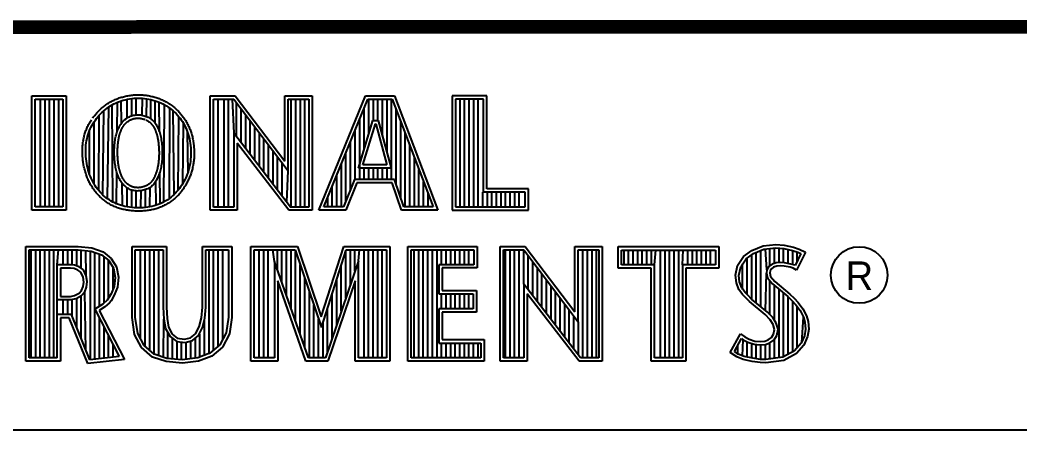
# Model space of a CAD drawing. Header units: inches. Extents: x 0 to 22, y 0 to 17.
# Drawn here: x 17.589 to 19.053, y 2.37 to 2.97 of the extents above; entities that cross this region are included whole.
import ezdxf

# ---------------------------------------------------------------- set-up
doc = ezdxf.new("R2010")
doc.units = ezdxf.units.IN
doc.header["$LTSCALE"] = 1.21
doc.header["$MEASUREMENT"] = 0
doc.layers.get('0').update_dxf_attribs({"linetype": 'CONTINUOUS'})
doc.styles.get("Standard").update_dxf_attribs({"font": 'txt', "width": 0.8})

msp = doc.modelspace()

# ---------------------------------------------------------------- linework, layer by layer
at = {"color": 2, "linetype": 'CONTINUOUS'}
for p, q in [((16.3737, 2.9596), (21.5037, 2.9596)), ((16.375, 2.96), (21.5, 2.96)), ((17.6059, 2.8591), (17.6565, 2.8591)), ((17.6059, 2.6915), (17.6059, 2.8591)), ((17.6565, 2.8591), (17.6565, 2.6915)), ((17.7459, 2.8541), (17.749, 2.8546)), ((17.749, 2.8546), (17.7522, 2.8551)), ((17.7522, 2.8551), (17.7553, 2.8554)), ((17.7522, 2.8298), (17.7522, 2.8551)), ((17.7553, 2.8554), (17.7585, 2.8556)), ((17.7585, 2.8556), (17.7616, 2.8557)), ((17.7589, 2.8311), (17.7589, 2.8556)), ((17.7616, 2.8557), (17.7648, 2.8556)), ((17.7648, 2.8556), (17.768, 2.8555)), ((17.7676, 2.8306), (17.768, 2.8555)), ((17.768, 2.8555), (17.7711, 2.8552)), ((17.7711, 2.8552), (17.7742, 2.8548)), ((17.7739, 2.8287), (17.7742, 2.8548)), ((17.7742, 2.8548), (17.7773, 2.8542)), ((17.8673, 2.8592), (17.9039, 2.8592)), ((17.8673, 2.6915), (17.8673, 2.8592)), ((17.9039, 2.8592), (17.9764, 2.7636)), ((17.9764, 2.8592), (18.0162, 2.8592)), ((17.9764, 2.7636), (17.9764, 2.8592)), ((18.0162, 2.8592), (18.0162, 2.6915)), ((18.0262, 2.6915), (18.0946, 2.8591)), ((18.0946, 2.8591), (18.1369, 2.8591)), ((18.1369, 2.8591), (18.2005, 2.6915)), ((18.272, 2.8591), (18.2214, 2.8591)), ((18.2214, 2.8591), (18.2214, 2.6915)), ((18.272, 2.7227), (18.272, 2.8591)), ((17.6108, 2.8542), (17.6516, 2.8542)), ((17.6108, 2.6964), (17.6108, 2.8542)), ((17.6187, 2.6964), (17.6187, 2.8542)), ((17.6254, 2.6964), (17.6254, 2.8542)), ((17.632, 2.6964), (17.632, 2.8542)), ((17.6387, 2.6964), (17.6387, 2.8542)), ((17.6454, 2.6964), (17.6454, 2.8542)), ((17.6516, 2.8542), (17.6516, 2.6964)), ((17.7138, 2.8392), (17.7162, 2.841)), ((17.7162, 2.841), (17.7186, 2.8427)), ((17.717, 2.7082), (17.7186, 2.8427)), ((17.7186, 2.8427), (17.721, 2.8444)), ((17.721, 2.8444), (17.7235, 2.8459)), ((17.7235, 2.8459), (17.7261, 2.8472)), ((17.7246, 2.7036), (17.7235, 2.8459)), ((17.7261, 2.8472), (17.7287, 2.8485)), ((17.7287, 2.8485), (17.7314, 2.8497)), ((17.731, 2.807), (17.7314, 2.8497)), ((17.7314, 2.8497), (17.7342, 2.8508)), ((17.7342, 2.8508), (17.737, 2.8517)), ((17.737, 2.8517), (17.7399, 2.8526)), ((17.7374, 2.8193), (17.737, 2.8517)), ((17.7399, 2.8526), (17.7429, 2.8534)), ((17.7429, 2.8534), (17.7459, 2.8541)), ((17.7455, 2.8267), (17.7455, 2.854)), ((17.7773, 2.8542), (17.7804, 2.8536)), ((17.7801, 2.8254), (17.7804, 2.8536)), ((17.7804, 2.8536), (17.7834, 2.8528)), ((17.7834, 2.8528), (17.7864, 2.8519)), ((17.7864, 2.8519), (17.7893, 2.8509)), ((17.7867, 2.8189), (17.7864, 2.8519)), ((17.7893, 2.8509), (17.7922, 2.8498)), ((17.7922, 2.8498), (17.795, 2.8486)), ((17.7927, 2.8065), (17.7922, 2.8498)), ((17.795, 2.8486), (17.7977, 2.8472)), ((17.7977, 2.8472), (17.8004, 2.8458)), ((17.7995, 2.7039), (17.8004, 2.8458)), ((17.8004, 2.8458), (17.8031, 2.8443)), ((17.8031, 2.8443), (17.8056, 2.8426)), ((17.8056, 2.8426), (17.8081, 2.8409)), ((17.8074, 2.7088), (17.8081, 2.8409)), ((17.8081, 2.8409), (17.8105, 2.839)), ((17.8721, 2.8543), (17.9015, 2.8543)), ((17.8721, 2.6963), (17.8721, 2.8543)), ((17.879, 2.6963), (17.879, 2.8543)), ((17.8874, 2.6963), (17.8874, 2.8543)), ((17.8941, 2.6963), (17.8941, 2.8543)), ((17.8991, 2.8543), (17.9019, 2.8042)), ((17.9015, 2.8543), (17.9813, 2.7492)), ((17.9057, 2.7992), (17.9057, 2.8487)), ((17.9124, 2.7905), (17.9124, 2.8399)), ((17.9813, 2.8543), (18.0114, 2.8543)), ((17.9813, 2.7492), (17.9813, 2.8543)), ((17.9858, 2.695), (17.9858, 2.8543)), ((17.9925, 2.6963), (17.9925, 2.8543)), ((17.9992, 2.6963), (17.9992, 2.8543)), ((18.0059, 2.6963), (18.0059, 2.8543)), ((18.0114, 2.8543), (18.0114, 2.6963)), ((18.0334, 2.6964), (18.0979, 2.8542)), ((18.0926, 2.7814), (18.0926, 2.8414)), ((18.0979, 2.8542), (18.1336, 2.8542)), ((18.0993, 2.803), (18.0993, 2.8542)), ((18.106, 2.8228), (18.106, 2.8542)), ((18.1127, 2.8228), (18.1127, 2.8542)), ((18.1193, 2.8002), (18.1193, 2.8542)), ((18.126, 2.7756), (18.126, 2.8542)), ((18.1327, 2.7364), (18.1327, 2.8542)), ((18.1336, 2.8542), (18.1935, 2.6964)), ((18.2671, 2.8542), (18.2262, 2.8542)), ((18.2262, 2.8542), (18.2262, 2.6964)), ((18.2328, 2.6964), (18.2328, 2.8542)), ((18.2395, 2.6964), (18.2395, 2.8542)), ((18.2462, 2.6964), (18.2462, 2.8542)), ((18.2529, 2.6964), (18.2529, 2.8542)), ((18.2595, 2.6964), (18.2595, 2.8542)), ((18.2671, 2.7179), (18.2671, 2.8542)), ((17.699, 2.8236), (17.7008, 2.826)), ((17.7008, 2.826), (17.7028, 2.8284)), ((17.7028, 2.8284), (17.7048, 2.8307)), ((17.704, 2.7203), (17.7048, 2.8307)), ((17.7048, 2.8307), (17.707, 2.833)), ((17.707, 2.833), (17.7092, 2.8351)), ((17.7092, 2.8351), (17.7114, 2.8372)), ((17.7102, 2.7138), (17.7114, 2.8372)), ((17.7114, 2.8372), (17.7138, 2.8392)), ((17.742, 2.8241), (17.7432, 2.8252)), ((17.7432, 2.8252), (17.7446, 2.8261)), ((17.7446, 2.8261), (17.746, 2.827)), ((17.746, 2.827), (17.7474, 2.8278)), ((17.7474, 2.8278), (17.7488, 2.8285)), ((17.7488, 2.8285), (17.7503, 2.8291)), ((17.7503, 2.8291), (17.7519, 2.8297)), ((17.7519, 2.8297), (17.7535, 2.8301)), ((17.7535, 2.8301), (17.7551, 2.8305)), ((17.7551, 2.8305), (17.7567, 2.8308)), ((17.7567, 2.8308), (17.7584, 2.8311)), ((17.7584, 2.8311), (17.7601, 2.8312)), ((17.7601, 2.8312), (17.7618, 2.8312)), ((17.7618, 2.8312), (17.7636, 2.8311)), ((17.7636, 2.8311), (17.7653, 2.831)), ((17.7653, 2.831), (17.767, 2.8307)), ((17.767, 2.8307), (17.7686, 2.8304)), ((17.7686, 2.8304), (17.7703, 2.83)), ((17.7703, 2.83), (17.7719, 2.8295)), ((17.7719, 2.8295), (17.7734, 2.8289)), ((17.7734, 2.8289), (17.775, 2.8283)), ((17.775, 2.8283), (17.7764, 2.8276)), ((17.7764, 2.8276), (17.7778, 2.8268)), ((17.7778, 2.8268), (17.7792, 2.826)), ((17.7792, 2.826), (17.7805, 2.8251)), ((17.8105, 2.839), (17.8128, 2.8371)), ((17.8128, 2.8371), (17.815, 2.8351)), ((17.8143, 2.7145), (17.8128, 2.8371)), ((17.815, 2.8351), (17.8171, 2.833)), ((17.8171, 2.833), (17.8192, 2.8308)), ((17.8192, 2.8308), (17.8211, 2.8285)), ((17.8203, 2.721), (17.8211, 2.8285)), ((17.8211, 2.8285), (17.823, 2.8262)), ((17.823, 2.8262), (17.8247, 2.8238)), ((17.9191, 2.7818), (17.9191, 2.8311)), ((18.1394, 2.7295), (18.1394, 2.8389)), ((17.6904, 2.8081), (17.6915, 2.8108)), ((17.6915, 2.8108), (17.6928, 2.8135)), ((17.6928, 2.8135), (17.6942, 2.8161)), ((17.6942, 2.8161), (17.6957, 2.8186)), ((17.6957, 2.8186), (17.6973, 2.8211)), ((17.6971, 2.7301), (17.6973, 2.8211)), ((17.6973, 2.8211), (17.699, 2.8236)), ((17.7322, 2.8101), (17.7329, 2.8117)), ((17.7329, 2.8117), (17.7337, 2.8133)), ((17.7337, 2.8133), (17.7345, 2.8149)), ((17.7345, 2.8149), (17.7354, 2.8164)), ((17.7354, 2.8164), (17.7364, 2.8178)), ((17.7364, 2.8178), (17.7374, 2.8192)), ((17.7374, 2.8192), (17.7384, 2.8206)), ((17.7384, 2.8206), (17.7395, 2.8218)), ((17.7395, 2.8218), (17.7407, 2.823)), ((17.7407, 2.823), (17.742, 2.8241)), ((17.7805, 2.8251), (17.7817, 2.8242)), ((17.7817, 2.8242), (17.7829, 2.8232)), ((17.7829, 2.8232), (17.784, 2.8221)), ((17.784, 2.8221), (17.785, 2.821)), ((17.785, 2.821), (17.786, 2.8198)), ((17.786, 2.8198), (17.7869, 2.8186)), ((17.7869, 2.8186), (17.7878, 2.8173)), ((17.7878, 2.8173), (17.7886, 2.816)), ((17.7886, 2.816), (17.7894, 2.8146)), ((17.7894, 2.8146), (17.7901, 2.8132)), ((17.7901, 2.8132), (17.7908, 2.8116)), ((17.7908, 2.8116), (17.7914, 2.8101)), ((17.8247, 2.8238), (17.8264, 2.8214)), ((17.8264, 2.8214), (17.8279, 2.8189)), ((17.8271, 2.7309), (17.8279, 2.8189)), ((17.8279, 2.8189), (17.8294, 2.8163)), ((17.8294, 2.8163), (17.8307, 2.8137)), ((17.8307, 2.8137), (17.8319, 2.811)), ((17.8319, 2.811), (17.8331, 2.8082)), ((17.9258, 2.7731), (17.9258, 2.8223)), ((17.9324, 2.7645), (17.9324, 2.8135)), ((18.084, 2.7533), (18.1054, 2.8228)), ((18.086, 2.7364), (18.086, 2.825)), ((18.0905, 2.7581), (18.109, 2.8179)), ((18.1054, 2.8228), (18.1132, 2.8228)), ((18.109, 2.8179), (18.1095, 2.8179)), ((18.1095, 2.8179), (18.1258, 2.7581)), ((18.1132, 2.8228), (18.1321, 2.7533)), ((18.146, 2.7096), (18.146, 2.8213)), ((17.6862, 2.7933), (17.6868, 2.7964)), ((17.6868, 2.7964), (17.6876, 2.7995)), ((17.6876, 2.7995), (17.6884, 2.8024)), ((17.6884, 2.8024), (17.6893, 2.8053)), ((17.6893, 2.8053), (17.6904, 2.8081)), ((17.6905, 2.7441), (17.6904, 2.8081)), ((17.7279, 2.7941), (17.7282, 2.7961)), ((17.7282, 2.7961), (17.7286, 2.798)), ((17.7286, 2.798), (17.729, 2.7998)), ((17.729, 2.7998), (17.7294, 2.8016)), ((17.7294, 2.8016), (17.7299, 2.8034)), ((17.7299, 2.8034), (17.7304, 2.8051)), ((17.7304, 2.8051), (17.7309, 2.8068)), ((17.7309, 2.8068), (17.7316, 2.8085)), ((17.7316, 2.8085), (17.7322, 2.8101)), ((17.7914, 2.8101), (17.7921, 2.8084)), ((17.7921, 2.8084), (17.7927, 2.8067)), ((17.7927, 2.8067), (17.7932, 2.8048)), ((17.7932, 2.8048), (17.7938, 2.8029)), ((17.7938, 2.8029), (17.7943, 2.801)), ((17.7943, 2.801), (17.7948, 2.799)), ((17.7948, 2.799), (17.7952, 2.7969)), ((17.7952, 2.7969), (17.7956, 2.7947)), ((17.8331, 2.8082), (17.8341, 2.8053)), ((17.8341, 2.8053), (17.835, 2.8024)), ((17.8347, 2.7475), (17.8341, 2.8053)), ((17.835, 2.8024), (17.8359, 2.7993)), ((17.8359, 2.7993), (17.8366, 2.7961)), ((17.8366, 2.7961), (17.8373, 2.7929)), ((17.9848, 2.6963), (17.9019, 2.8042)), ((17.9019, 2.8042), (17.9019, 2.6963)), ((17.9391, 2.7558), (17.9391, 2.8047)), ((17.9458, 2.7471), (17.9458, 2.7959)), ((18.0793, 2.7364), (18.0793, 2.8087)), ((18.1527, 2.6964), (18.1527, 2.8038)), ((17.6849, 2.7803), (17.6851, 2.7836)), ((17.6851, 2.7836), (17.6853, 2.7869)), ((17.6853, 2.7869), (17.6857, 2.7901)), ((17.6857, 2.7901), (17.6862, 2.7933)), ((17.7268, 2.7812), (17.7269, 2.7835)), ((17.7269, 2.7835), (17.727, 2.7857)), ((17.727, 2.7857), (17.7272, 2.7879)), ((17.7272, 2.7879), (17.7274, 2.79)), ((17.7274, 2.79), (17.7276, 2.7921)), ((17.7276, 2.7921), (17.7279, 2.7941)), ((17.7956, 2.7947), (17.7959, 2.7925)), ((17.7959, 2.7925), (17.7962, 2.7903)), ((17.7962, 2.7903), (17.7964, 2.7881)), ((17.7964, 2.7881), (17.7966, 2.7858)), ((17.7966, 2.7858), (17.7968, 2.7835)), ((17.7968, 2.7835), (17.7969, 2.7812)), ((17.8373, 2.7929), (17.8378, 2.7896)), ((17.8378, 2.7896), (17.8382, 2.7863)), ((17.8382, 2.7863), (17.8386, 2.783)), ((17.8386, 2.783), (17.8388, 2.7796)), ((17.9824, 2.6915), (17.9067, 2.7899)), ((17.9067, 2.7899), (17.9067, 2.6915)), ((17.9525, 2.7384), (17.9525, 2.7871)), ((18.0726, 2.7214), (18.0726, 2.7924)), ((18.1594, 2.6964), (18.1594, 2.7862)), ((17.6849, 2.7769), (17.6849, 2.7803)), ((17.6849, 2.7735), (17.6849, 2.7769)), ((17.6851, 2.7701), (17.6849, 2.7735)), ((17.6854, 2.7668), (17.6851, 2.7701)), ((17.6859, 2.7634), (17.6854, 2.7668)), ((17.7267, 2.7789), (17.7268, 2.7812)), ((17.7267, 2.7766), (17.7267, 2.7789)), ((17.7267, 2.7743), (17.7267, 2.7766)), ((17.7268, 2.772), (17.7267, 2.7743)), ((17.7269, 2.7696), (17.7268, 2.772)), ((17.727, 2.7673), (17.7269, 2.7696)), ((17.7272, 2.765), (17.727, 2.7673)), ((17.7968, 2.7674), (17.7967, 2.7652)), ((17.7969, 2.7697), (17.7968, 2.7674)), ((17.7969, 2.7812), (17.797, 2.7789)), ((17.797, 2.7719), (17.7969, 2.7697)), ((17.797, 2.7789), (17.797, 2.7765)), ((17.797, 2.7765), (17.797, 2.7742)), ((17.797, 2.7742), (17.797, 2.7719)), ((17.8387, 2.7696), (17.8385, 2.7663)), ((17.8388, 2.7729), (17.8387, 2.7696)), ((17.8388, 2.7796), (17.8389, 2.7762)), ((17.8389, 2.7762), (17.8388, 2.7729)), ((17.9591, 2.7297), (17.9591, 2.7783)), ((17.9658, 2.7211), (17.9658, 2.7695)), ((18.0659, 2.7048), (18.0659, 2.776)), ((18.1661, 2.6964), (18.1661, 2.7686)), ((17.6864, 2.76), (17.6859, 2.7634)), ((17.687, 2.7567), (17.6864, 2.76)), ((17.6878, 2.7535), (17.687, 2.7567)), ((17.6886, 2.7503), (17.6878, 2.7535)), ((17.7274, 2.7628), (17.7272, 2.765)), ((17.7277, 2.7606), (17.7274, 2.7628)), ((17.728, 2.7584), (17.7277, 2.7606)), ((17.7283, 2.7563), (17.728, 2.7584)), ((17.7287, 2.7543), (17.7283, 2.7563)), ((17.7291, 2.7523), (17.7287, 2.7543)), ((17.7295, 2.7503), (17.7291, 2.7523)), ((17.7947, 2.7525), (17.7943, 2.7506)), ((17.7952, 2.7545), (17.7947, 2.7525)), ((17.7956, 2.7565), (17.7952, 2.7545)), ((17.7959, 2.7586), (17.7956, 2.7565)), ((17.7962, 2.7608), (17.7959, 2.7586)), ((17.7965, 2.7629), (17.7962, 2.7608)), ((17.7967, 2.7652), (17.7965, 2.7629)), ((17.8364, 2.7535), (17.8356, 2.7505)), ((17.837, 2.7566), (17.8364, 2.7535)), ((17.8376, 2.7598), (17.837, 2.7566)), ((17.8381, 2.763), (17.8376, 2.7598)), ((17.8385, 2.7663), (17.8381, 2.763)), ((17.9725, 2.7124), (17.9725, 2.7607)), ((18.0593, 2.6964), (18.0593, 2.7597)), ((18.1321, 2.7533), (18.084, 2.7533)), ((18.1258, 2.7581), (18.0905, 2.7581)), ((18.0926, 2.7364), (18.0926, 2.7533)), ((18.0993, 2.7364), (18.0993, 2.7533)), ((18.106, 2.7364), (18.106, 2.7533)), ((18.1127, 2.7364), (18.1127, 2.7533)), ((18.1193, 2.7364), (18.1193, 2.7533)), ((18.126, 2.7364), (18.126, 2.7533)), ((17.6895, 2.7471), (17.6886, 2.7503)), ((17.6905, 2.7441), (17.6895, 2.7471)), ((17.6917, 2.7411), (17.6905, 2.7441)), ((17.6929, 2.7383), (17.6917, 2.7411)), ((17.6942, 2.7355), (17.6929, 2.7383)), ((17.73, 2.7485), (17.7295, 2.7503)), ((17.7306, 2.7466), (17.73, 2.7485)), ((17.7301, 2.701), (17.7305, 2.7469)), ((17.7311, 2.7449), (17.7306, 2.7466)), ((17.7318, 2.7431), (17.7311, 2.7449)), ((17.7324, 2.7414), (17.7318, 2.7431)), ((17.7331, 2.7398), (17.7324, 2.7414)), ((17.7339, 2.7382), (17.7331, 2.7398)), ((17.7347, 2.7366), (17.7339, 2.7382)), ((17.79, 2.7385), (17.7892, 2.7369)), ((17.7907, 2.7401), (17.79, 2.7385)), ((17.7914, 2.7417), (17.7907, 2.7401)), ((17.792, 2.7434), (17.7914, 2.7417)), ((17.7926, 2.7451), (17.792, 2.7434)), ((17.7932, 2.7469), (17.7926, 2.7451)), ((17.7938, 2.7487), (17.7932, 2.7469)), ((17.7939, 2.7012), (17.7934, 2.7475)), ((17.7943, 2.7506), (17.7938, 2.7487)), ((17.8313, 2.7389), (17.83, 2.7362)), ((17.8325, 2.7417), (17.8313, 2.7389)), ((17.8336, 2.7446), (17.8325, 2.7417)), ((17.8347, 2.7475), (17.8336, 2.7446)), ((17.8356, 2.7505), (17.8347, 2.7475)), ((17.9792, 2.7037), (17.9813, 2.7492)), ((18.0526, 2.6964), (18.0526, 2.7434)), ((18.1727, 2.6964), (18.1727, 2.751)), ((17.6956, 2.7327), (17.6942, 2.7355)), ((17.6971, 2.7301), (17.6956, 2.7327)), ((17.6987, 2.7275), (17.6971, 2.7301)), ((17.7003, 2.725), (17.6987, 2.7275)), ((17.7021, 2.7226), (17.7003, 2.725)), ((17.7355, 2.7351), (17.7347, 2.7366)), ((17.7365, 2.7337), (17.7355, 2.7351)), ((17.7374, 2.7323), (17.7365, 2.7337)), ((17.7385, 2.7309), (17.7374, 2.7323)), ((17.7388, 2.698), (17.7384, 2.7309)), ((17.7396, 2.7296), (17.7385, 2.7309)), ((17.7408, 2.7283), (17.7396, 2.7296)), ((17.742, 2.7272), (17.7408, 2.7283)), ((17.7433, 2.7261), (17.742, 2.7272)), ((17.7446, 2.725), (17.7433, 2.7261)), ((17.746, 2.7241), (17.7446, 2.725)), ((17.7455, 2.6966), (17.7455, 2.7244)), ((17.7475, 2.7232), (17.746, 2.7241)), ((17.749, 2.7224), (17.7475, 2.7232)), ((17.7756, 2.7231), (17.7741, 2.7224)), ((17.7771, 2.7238), (17.7756, 2.7231)), ((17.7785, 2.7246), (17.7771, 2.7238)), ((17.7798, 2.7255), (17.7785, 2.7246)), ((17.7789, 2.6966), (17.7792, 2.7251)), ((17.7811, 2.7265), (17.7798, 2.7255)), ((17.7824, 2.7276), (17.7811, 2.7265)), ((17.7835, 2.7287), (17.7824, 2.7276)), ((17.7846, 2.7299), (17.7835, 2.7287)), ((17.7857, 2.7312), (17.7846, 2.7299)), ((17.7867, 2.7326), (17.7857, 2.7312)), ((17.7876, 2.734), (17.7867, 2.7326)), ((17.7884, 2.7354), (17.7876, 2.734)), ((17.788, 2.6989), (17.7876, 2.734)), ((17.7892, 2.7369), (17.7884, 2.7354)), ((17.8221, 2.7234), (17.8203, 2.721)), ((17.8239, 2.7258), (17.8221, 2.7234)), ((17.8255, 2.7283), (17.8239, 2.7258)), ((17.8271, 2.7309), (17.8255, 2.7283)), ((17.8286, 2.7335), (17.8271, 2.7309)), ((17.83, 2.7362), (17.8286, 2.7335)), ((18.0459, 2.6964), (18.0459, 2.727)), ((18.0786, 2.7364), (18.0625, 2.6964)), ((18.0819, 2.7316), (18.0658, 2.6915)), ((18.137, 2.7364), (18.0786, 2.7364)), ((18.1335, 2.7316), (18.0819, 2.7316)), ((18.147, 2.6915), (18.1335, 2.7316)), ((18.1505, 2.6964), (18.137, 2.7364)), ((18.1794, 2.6964), (18.1794, 2.7334)), ((18.3332, 2.7227), (18.272, 2.7227)), ((18.3332, 2.6915), (18.3332, 2.7227)), ((17.704, 2.7203), (17.7021, 2.7226)), ((17.706, 2.7181), (17.704, 2.7203)), ((17.708, 2.7159), (17.706, 2.7181)), ((17.7102, 2.7138), (17.708, 2.7159)), ((17.7124, 2.7119), (17.7102, 2.7138)), ((17.7147, 2.71), (17.7124, 2.7119)), ((17.717, 2.7082), (17.7147, 2.71)), ((17.7195, 2.7066), (17.717, 2.7082)), ((17.7506, 2.7217), (17.749, 2.7224)), ((17.7522, 2.7212), (17.7506, 2.7217)), ((17.7538, 2.7207), (17.7522, 2.7212)), ((17.7522, 2.6956), (17.7522, 2.7212)), ((17.7555, 2.7203), (17.7538, 2.7207)), ((17.7572, 2.72), (17.7555, 2.7203)), ((17.7589, 2.7198), (17.7572, 2.72)), ((17.7606, 2.7197), (17.7589, 2.7198)), ((17.7589, 2.6952), (17.7589, 2.7198)), ((17.7624, 2.7198), (17.7606, 2.7197)), ((17.7641, 2.7199), (17.7624, 2.7198)), ((17.7658, 2.7201), (17.7641, 2.7199)), ((17.7655, 2.6952), (17.7659, 2.7201)), ((17.7675, 2.7204), (17.7658, 2.7201)), ((17.7692, 2.7208), (17.7675, 2.7204)), ((17.7709, 2.7213), (17.7692, 2.7208)), ((17.7725, 2.7218), (17.7709, 2.7213)), ((17.7722, 2.6956), (17.7725, 2.7218)), ((17.7741, 2.7224), (17.7725, 2.7218)), ((17.8074, 2.7088), (17.8049, 2.707)), ((17.8098, 2.7106), (17.8074, 2.7088)), ((17.8121, 2.7125), (17.8098, 2.7106)), ((17.8143, 2.7145), (17.8121, 2.7125)), ((17.8164, 2.7166), (17.8143, 2.7145)), ((17.8184, 2.7188), (17.8164, 2.7166)), ((17.8203, 2.721), (17.8184, 2.7188)), ((18.0392, 2.6964), (18.0392, 2.7107)), ((18.1861, 2.6964), (18.1861, 2.7158)), ((18.2662, 2.6964), (18.2662, 2.7179)), ((18.3284, 2.7179), (18.2671, 2.7179)), ((18.2729, 2.6964), (18.2729, 2.7179)), ((18.2796, 2.6964), (18.2796, 2.7179)), ((18.2862, 2.6964), (18.2862, 2.7179)), ((18.2929, 2.6964), (18.2929, 2.7179)), ((18.2996, 2.6964), (18.2996, 2.7179)), ((18.3063, 2.6964), (18.3063, 2.7179)), ((18.3129, 2.6964), (18.3129, 2.7179)), ((18.3196, 2.6964), (18.3196, 2.7179)), ((18.3284, 2.6964), (18.3284, 2.7179)), ((17.6516, 2.6964), (17.6108, 2.6964)), ((17.722, 2.705), (17.7195, 2.7066)), ((17.7246, 2.7036), (17.722, 2.705)), ((17.7273, 2.7022), (17.7246, 2.7036)), ((17.7301, 2.701), (17.7273, 2.7022)), ((17.733, 2.6999), (17.7301, 2.701)), ((17.736, 2.6989), (17.733, 2.6999)), ((17.7391, 2.698), (17.736, 2.6989)), ((17.7423, 2.6972), (17.7391, 2.698)), ((17.7456, 2.6966), (17.7423, 2.6972)), ((17.7489, 2.696), (17.7456, 2.6966)), ((17.7523, 2.6956), (17.7489, 2.696)), ((17.7557, 2.6953), (17.7523, 2.6956)), ((17.7591, 2.6952), (17.7557, 2.6953)), ((17.7625, 2.6951), (17.7591, 2.6952)), ((17.7659, 2.6952), (17.7625, 2.6951)), ((17.7692, 2.6953), (17.7659, 2.6952)), ((17.7724, 2.6956), (17.7692, 2.6953)), ((17.7756, 2.6961), (17.7724, 2.6956)), ((17.7788, 2.6966), (17.7756, 2.6961)), ((17.7819, 2.6972), (17.7788, 2.6966)), ((17.785, 2.698), (17.7819, 2.6972)), ((17.788, 2.6989), (17.785, 2.698)), ((17.791, 2.7), (17.788, 2.6989)), ((17.7939, 2.7012), (17.791, 2.7)), ((17.7968, 2.7025), (17.7939, 2.7012)), ((17.7995, 2.7039), (17.7968, 2.7025)), ((17.8023, 2.7054), (17.7995, 2.7039)), ((17.8049, 2.707), (17.8023, 2.7054)), ((17.9019, 2.6963), (17.8721, 2.6963)), ((18.0114, 2.6963), (17.9848, 2.6963)), ((18.0625, 2.6964), (18.0334, 2.6964)), ((18.1935, 2.6964), (18.1505, 2.6964)), ((18.2262, 2.6964), (18.3284, 2.6964)), ((17.6565, 2.6915), (17.6059, 2.6915)), ((17.9067, 2.6915), (17.8673, 2.6915)), ((18.0162, 2.6915), (17.9824, 2.6915)), ((18.0658, 2.6915), (18.0262, 2.6915)), ((18.2005, 2.6915), (18.147, 2.6915)), ((18.2214, 2.6915), (18.3332, 2.6915)), ((17.5973, 2.6384), (17.674, 2.6384)), ((17.5973, 2.4708), (17.5973, 2.6384)), ((17.674, 2.6384), (17.6938, 2.6364)), ((17.6938, 2.6364), (17.7106, 2.6305)), ((17.7527, 2.6384), (17.8033, 2.6384)), ((17.7527, 2.5345), (17.7527, 2.6384)), ((17.8033, 2.6384), (17.8033, 2.5499)), ((17.8557, 2.6384), (17.899, 2.6384)), ((17.8557, 2.5499), (17.8557, 2.6384)), ((17.899, 2.6384), (17.899, 2.5345)), ((17.9264, 2.6384), (17.9949, 2.6384)), ((17.9264, 2.4708), (17.9264, 2.6384)), ((17.9949, 2.6384), (18.0298, 2.5355)), ((18.0298, 2.5355), (18.0629, 2.6384)), ((18.0629, 2.6384), (18.1299, 2.6384)), ((18.1299, 2.6384), (18.1299, 2.4708)), ((18.1564, 2.6384), (18.2578, 2.6384)), ((18.1564, 2.4708), (18.1564, 2.6384)), ((18.2578, 2.6384), (18.2578, 2.6071)), ((18.2918, 2.6385), (18.3284, 2.6385)), ((18.2918, 2.4708), (18.2918, 2.6385)), ((18.3284, 2.6385), (18.401, 2.5429)), ((18.401, 2.6385), (18.4408, 2.6385)), ((18.401, 2.5429), (18.401, 2.6385)), ((18.4408, 2.6385), (18.4408, 2.4708)), ((18.4641, 2.6383), (18.6117, 2.6383)), ((18.4641, 2.607), (18.4641, 2.6383)), ((18.6117, 2.6383), (18.6117, 2.607)), ((18.6599, 2.6327), (18.6766, 2.6393)), ((18.6766, 2.6393), (18.695, 2.6413)), ((18.6777, 2.6346), (18.6951, 2.6365)), ((18.6865, 2.6103), (18.6865, 2.6355)), ((18.6932, 2.6137), (18.6932, 2.6362)), ((18.695, 2.6413), (18.7074, 2.6405)), ((18.6951, 2.6365), (18.7067, 2.6356)), ((18.6998, 2.6149), (18.6998, 2.6361)), ((18.7065, 2.6148), (18.7065, 2.6357)), ((18.7067, 2.6356), (18.7196, 2.6329)), ((18.7074, 2.6405), (18.7209, 2.6376)), ((18.7209, 2.6376), (18.7293, 2.6347)), ((17.6021, 2.6335), (17.6737, 2.6335)), ((17.6021, 2.4756), (17.6021, 2.6335)), ((17.6051, 2.4756), (17.6051, 2.6335)), ((17.6117, 2.4756), (17.6117, 2.6335)), ((17.6184, 2.4756), (17.6184, 2.6335)), ((17.6251, 2.4756), (17.6251, 2.6335)), ((17.6318, 2.4756), (17.6318, 2.6335)), ((17.6384, 2.4756), (17.6384, 2.6335)), ((17.643, 2.6118), (17.6451, 2.6335)), ((17.6518, 2.6118), (17.6518, 2.6335)), ((17.6585, 2.6118), (17.6585, 2.6335)), ((17.6651, 2.6115), (17.6651, 2.6335)), ((17.6718, 2.6098), (17.6718, 2.6335)), ((17.6737, 2.6335), (17.6928, 2.6316)), ((17.6785, 2.6065), (17.6785, 2.633)), ((17.6858, 2.5956), (17.6852, 2.6324)), ((17.6918, 2.4729), (17.6918, 2.6317)), ((17.6928, 2.6316), (17.7082, 2.6262)), ((17.6985, 2.4736), (17.6985, 2.6296)), ((17.7052, 2.5512), (17.7052, 2.6273)), ((17.7082, 2.6262), (17.7187, 2.6179)), ((17.7106, 2.6305), (17.7224, 2.6212)), ((17.7119, 2.5554), (17.7119, 2.6233)), ((17.7224, 2.6212), (17.7302, 2.6088)), ((17.7575, 2.6335), (17.7984, 2.6335)), ((17.7575, 2.5349), (17.7575, 2.6335)), ((17.7653, 2.5033), (17.7653, 2.6335)), ((17.7719, 2.4924), (17.7719, 2.6335)), ((17.7786, 2.4866), (17.7786, 2.6335)), ((17.7853, 2.4808), (17.7853, 2.6335)), ((17.792, 2.4787), (17.792, 2.6335)), ((17.7984, 2.6335), (17.7984, 2.5497)), ((17.8606, 2.6335), (17.8941, 2.6335)), ((17.8606, 2.5499), (17.8606, 2.6335)), ((17.8654, 2.4812), (17.8654, 2.6335)), ((17.8721, 2.4868), (17.8721, 2.6335)), ((17.8788, 2.4924), (17.8788, 2.6335)), ((17.8854, 2.5024), (17.8854, 2.6335)), ((17.8941, 2.6335), (17.8941, 2.5349)), ((17.9313, 2.6335), (17.9914, 2.6335)), ((17.9313, 2.4756), (17.9313, 2.6335)), ((17.9388, 2.4756), (17.9388, 2.6335)), ((17.9455, 2.4756), (17.9455, 2.6335)), ((17.9522, 2.4756), (17.9522, 2.6335)), ((17.9613, 2.6167), (17.9589, 2.6335)), ((17.9655, 2.6046), (17.9655, 2.6335)), ((17.9722, 2.5856), (17.9722, 2.6335)), ((17.9789, 2.5666), (17.9789, 2.6335)), ((17.9856, 2.5475), (17.9856, 2.6335)), ((17.9914, 2.6335), (18.03, 2.52)), ((17.9922, 2.5285), (17.9922, 2.6311)), ((18.03, 2.52), (18.0664, 2.6335)), ((18.0657, 2.5634), (18.0657, 2.6311)), ((18.0664, 2.6335), (18.1251, 2.6335)), ((18.0723, 2.5831), (18.0723, 2.6335)), ((18.079, 2.6028), (18.079, 2.6335)), ((18.084, 2.6176), (18.0857, 2.6335)), ((18.0924, 2.4756), (18.0924, 2.6335)), ((18.099, 2.4756), (18.099, 2.6335)), ((18.1057, 2.4756), (18.1057, 2.6335)), ((18.1124, 2.4756), (18.1124, 2.6335)), ((18.1191, 2.4756), (18.1191, 2.6335)), ((18.1251, 2.6335), (18.1251, 2.4756)), ((18.1612, 2.6335), (18.253, 2.6335)), ((18.1612, 2.4756), (18.1612, 2.6335)), ((18.1658, 2.4756), (18.1658, 2.6335)), ((18.1725, 2.4756), (18.1725, 2.6335)), ((18.1791, 2.4756), (18.1791, 2.6335)), ((18.1858, 2.4756), (18.1858, 2.6335)), ((18.1925, 2.4756), (18.1925, 2.6335)), ((18.1992, 2.4756), (18.1992, 2.6335)), ((18.2058, 2.6119), (18.2058, 2.6335)), ((18.2125, 2.6119), (18.2125, 2.6335)), ((18.2192, 2.6119), (18.2192, 2.6335)), ((18.2259, 2.6119), (18.2259, 2.6335)), ((18.2325, 2.6119), (18.2325, 2.6335)), ((18.2392, 2.6119), (18.2392, 2.6335)), ((18.2459, 2.6119), (18.2459, 2.6335)), ((18.253, 2.6335), (18.253, 2.6119)), ((18.2967, 2.6336), (18.326, 2.6336)), ((18.2967, 2.4756), (18.2967, 2.6336)), ((18.2993, 2.4756), (18.2993, 2.6336)), ((18.306, 2.4756), (18.306, 2.6336)), ((18.3127, 2.4756), (18.3127, 2.6336)), ((18.3193, 2.4756), (18.3193, 2.6336)), ((18.326, 2.6336), (18.4058, 2.5284)), ((18.3264, 2.5834), (18.326, 2.6336)), ((18.3327, 2.5753), (18.3327, 2.6248)), ((18.4058, 2.6336), (18.4359, 2.6336)), ((18.4058, 2.5284), (18.4058, 2.6336)), ((18.4128, 2.4756), (18.4128, 2.6336)), ((18.4195, 2.4756), (18.4195, 2.6336)), ((18.4261, 2.4756), (18.4261, 2.6336)), ((18.4328, 2.4756), (18.4328, 2.6336)), ((18.4359, 2.6336), (18.4359, 2.4756)), ((18.469, 2.6334), (18.6068, 2.6334)), ((18.469, 2.6119), (18.469, 2.6334)), ((18.4729, 2.6119), (18.4729, 2.6334)), ((18.4795, 2.6119), (18.4795, 2.6334)), ((18.4862, 2.6119), (18.4862, 2.6334)), ((18.4929, 2.6119), (18.4929, 2.6334)), ((18.4996, 2.6119), (18.4996, 2.6334)), ((18.5062, 2.6119), (18.5062, 2.6334)), ((18.5129, 2.6119), (18.5129, 2.6334)), ((18.5174, 2.6119), (18.5196, 2.6334)), ((18.5263, 2.4756), (18.5263, 2.6334)), ((18.5329, 2.4756), (18.5329, 2.6334)), ((18.5396, 2.4756), (18.5396, 2.6334)), ((18.5463, 2.4756), (18.5463, 2.6334)), ((18.553, 2.4756), (18.553, 2.6334)), ((18.5584, 2.6119), (18.5596, 2.6334)), ((18.5663, 2.6119), (18.5663, 2.6334)), ((18.573, 2.6119), (18.573, 2.6334)), ((18.5797, 2.6119), (18.5797, 2.6334)), ((18.5863, 2.6119), (18.5863, 2.6334)), ((18.593, 2.6119), (18.593, 2.6334)), ((18.5997, 2.6119), (18.5997, 2.6334)), ((18.6068, 2.6334), (18.6068, 2.6119)), ((18.6391, 2.6108), (18.648, 2.624)), ((18.6437, 2.6089), (18.6516, 2.6206)), ((18.648, 2.624), (18.6599, 2.6327)), ((18.6516, 2.6206), (18.6622, 2.6284)), ((18.6531, 2.5683), (18.6531, 2.6217)), ((18.6598, 2.5616), (18.6598, 2.6266)), ((18.6622, 2.6284), (18.6777, 2.6346)), ((18.6664, 2.556), (18.6664, 2.6301)), ((18.6731, 2.5504), (18.6731, 2.6327)), ((18.6819, 2.6044), (18.6798, 2.6348)), ((18.7132, 2.6137), (18.7132, 2.6343)), ((18.7196, 2.6329), (18.7275, 2.6302)), ((18.7199, 2.6121), (18.7199, 2.6328)), ((18.7319, 2.6281), (18.7233, 2.6108)), ((18.7385, 2.6304), (18.7252, 2.6039)), ((18.7265, 2.6173), (18.7265, 2.6305)), ((18.7275, 2.6302), (18.7319, 2.6281)), ((18.7293, 2.6347), (18.7385, 2.6304)), ((17.6628, 2.6118), (17.643, 2.6118)), ((17.643, 2.4756), (17.643, 2.6118)), ((17.6628, 2.6069), (17.6479, 2.6069)), ((17.6479, 2.6069), (17.6479, 2.5656)), ((17.6684, 2.6111), (17.6628, 2.6118)), ((17.6678, 2.6063), (17.6628, 2.6069)), ((17.6733, 2.6041), (17.6678, 2.6063)), ((17.6751, 2.6086), (17.6684, 2.6111)), ((17.6818, 2.6043), (17.6751, 2.6086)), ((17.7185, 2.5619), (17.7185, 2.618)), ((17.7187, 2.6179), (17.7256, 2.607)), ((17.7252, 2.5765), (17.7252, 2.6075)), ((17.7256, 2.607), (17.7281, 2.5934)), ((17.7302, 2.6088), (17.733, 2.5936)), ((18.0108, 2.4756), (17.9613, 2.6167)), ((17.9613, 2.6167), (17.9613, 2.4756)), ((17.9989, 2.5095), (17.9989, 2.6115)), ((18.084, 2.6176), (18.0359, 2.4756)), ((18.059, 2.5437), (18.059, 2.6104)), ((18.084, 2.4756), (18.084, 2.6176)), ((18.253, 2.6119), (18.2018, 2.6119)), ((18.2018, 2.6119), (18.2018, 2.5692)), ((18.2578, 2.6071), (18.2066, 2.6071)), ((18.2066, 2.6071), (18.2066, 2.574)), ((18.3394, 2.5667), (18.3394, 2.6161)), ((18.346, 2.558), (18.346, 2.6073)), ((18.5125, 2.607), (18.4641, 2.607)), ((18.5174, 2.6119), (18.469, 2.6119)), ((18.5125, 2.4708), (18.5125, 2.607)), ((18.5174, 2.4756), (18.5174, 2.6119)), ((18.6068, 2.6119), (18.5584, 2.6119)), ((18.5584, 2.6119), (18.5584, 2.4756)), ((18.6117, 2.607), (18.5633, 2.607)), ((18.5633, 2.607), (18.5633, 2.4708)), ((18.6362, 2.5964), (18.6391, 2.6108)), ((18.6411, 2.5962), (18.6437, 2.6089)), ((18.6464, 2.5754), (18.6464, 2.613)), ((18.6851, 2.6093), (18.6819, 2.6044)), ((18.6897, 2.6126), (18.6851, 2.6093)), ((18.6887, 2.6059), (18.6866, 2.6027)), ((18.6918, 2.6082), (18.6887, 2.6059)), ((18.6958, 2.6144), (18.6897, 2.6126)), ((18.6967, 2.6097), (18.6918, 2.6082)), ((18.7018, 2.6151), (18.6958, 2.6144)), ((18.7019, 2.6102), (18.6967, 2.6097)), ((18.708, 2.6148), (18.7018, 2.6151)), ((18.7074, 2.6099), (18.7019, 2.6102)), ((18.716, 2.6082), (18.7074, 2.6099)), ((18.7172, 2.6129), (18.708, 2.6148)), ((18.7206, 2.6068), (18.716, 2.6082)), ((18.7227, 2.6112), (18.7172, 2.6129)), ((18.7252, 2.6039), (18.7206, 2.6068)), ((18.7233, 2.6108), (18.7227, 2.6112)), ((17.678, 2.601), (17.6733, 2.6041)), ((17.6814, 2.5936), (17.678, 2.601)), ((17.6823, 2.5864), (17.6814, 2.5936)), ((17.6858, 2.5956), (17.6818, 2.6043)), ((17.6872, 2.5871), (17.6858, 2.5956)), ((17.7281, 2.5934), (17.7266, 2.5801)), ((17.733, 2.5936), (17.7314, 2.579)), ((18.0056, 2.4904), (18.0056, 2.5918)), ((18.3527, 2.5493), (18.3527, 2.5985)), ((18.6374, 2.5855), (18.6362, 2.5964)), ((18.6421, 2.5866), (18.6411, 2.5962)), ((18.6798, 2.5449), (18.6815, 2.5996)), ((18.6819, 2.6044), (18.6815, 2.5996)), ((18.6815, 2.5996), (18.683, 2.5925)), ((18.683, 2.5925), (18.6901, 2.5838)), ((18.6866, 2.6027), (18.6864, 2.5999)), ((18.6864, 2.5999), (18.6875, 2.5947)), ((18.6875, 2.5947), (18.6936, 2.5872)), ((17.6789, 2.5743), (17.6814, 2.5799)), ((17.6814, 2.5799), (17.6823, 2.5864)), ((17.6834, 2.5723), (17.6862, 2.5792)), ((17.6862, 2.5792), (17.6872, 2.5871)), ((17.7266, 2.5801), (17.7224, 2.5693)), ((17.7314, 2.579), (17.7267, 2.5672)), ((18.0073, 2.4708), (17.9662, 2.5882)), ((17.9662, 2.5882), (17.9662, 2.4708)), ((18.0792, 2.5882), (18.0394, 2.4708)), ((18.0523, 2.524), (18.0523, 2.5896)), ((18.0792, 2.4708), (18.0792, 2.5882)), ((18.4094, 2.4756), (18.3264, 2.5834)), ((18.3264, 2.5834), (18.3264, 2.4756)), ((18.3594, 2.5406), (18.3594, 2.5897)), ((18.3661, 2.5319), (18.3661, 2.5809)), ((18.6411, 2.5757), (18.6374, 2.5855)), ((18.6455, 2.578), (18.6421, 2.5866)), ((18.6501, 2.5713), (18.6455, 2.578)), ((18.6865, 2.5387), (18.6865, 2.5882)), ((18.6901, 2.5838), (18.7125, 2.5652)), ((18.6932, 2.5305), (18.6932, 2.5812)), ((18.6936, 2.5872), (18.7157, 2.5688)), ((17.6479, 2.5656), (17.6628, 2.5656)), ((17.6628, 2.5656), (17.6687, 2.5666)), ((17.6635, 2.5608), (17.6711, 2.5623)), ((17.6687, 2.5666), (17.6752, 2.5703)), ((17.6711, 2.5623), (17.6788, 2.567)), ((17.6718, 2.5203), (17.6718, 2.5625)), ((17.6752, 2.5703), (17.6789, 2.5743)), ((17.6785, 2.5038), (17.6785, 2.5667)), ((17.6788, 2.567), (17.6834, 2.5723)), ((17.6852, 2.4873), (17.6834, 2.5723)), ((17.7224, 2.5693), (17.7164, 2.5599)), ((17.7267, 2.5672), (17.7221, 2.5588)), ((18.0123, 2.4756), (18.0123, 2.5722)), ((18.0456, 2.5042), (18.0456, 2.5688)), ((18.2018, 2.5692), (18.252, 2.5692)), ((18.2058, 2.5474), (18.2058, 2.5692)), ((18.2066, 2.574), (18.2569, 2.574)), ((18.2125, 2.5474), (18.2125, 2.5692)), ((18.2192, 2.5474), (18.2192, 2.5692)), ((18.2259, 2.5474), (18.2259, 2.5692)), ((18.2325, 2.5474), (18.2325, 2.5692)), ((18.2392, 2.5474), (18.2392, 2.5692)), ((18.2459, 2.5474), (18.2459, 2.5692)), ((18.252, 2.5692), (18.252, 2.5474)), ((18.2569, 2.574), (18.2569, 2.5425)), ((18.407, 2.4708), (18.3313, 2.5692)), ((18.3313, 2.5692), (18.3313, 2.4708)), ((18.3727, 2.5233), (18.3727, 2.5721)), ((18.3794, 2.5146), (18.3794, 2.5633)), ((18.6463, 2.5682), (18.6411, 2.5757)), ((18.6506, 2.5639), (18.6463, 2.5682)), ((18.6541, 2.5673), (18.6501, 2.5713)), ((18.6564, 2.5581), (18.6506, 2.5639)), ((18.6597, 2.5617), (18.6541, 2.5673)), ((18.6827, 2.5424), (18.6597, 2.5617)), ((18.6998, 2.4757), (18.6998, 2.5757)), ((18.7065, 2.4766), (18.7065, 2.5701)), ((18.7125, 2.5652), (18.7183, 2.5593)), ((18.7132, 2.4809), (18.7132, 2.5645)), ((18.7157, 2.5688), (18.7218, 2.5627)), ((18.7218, 2.5627), (18.7278, 2.5564)), ((17.643, 2.5608), (17.6635, 2.5608)), ((17.6518, 2.5391), (17.6518, 2.5608)), ((17.6585, 2.5391), (17.6585, 2.5608)), ((17.6651, 2.5368), (17.6651, 2.5608)), ((17.7101, 2.5543), (17.6983, 2.5469)), ((17.7131, 2.5504), (17.7047, 2.5451)), ((17.7164, 2.5599), (17.7101, 2.5543)), ((17.7196, 2.5563), (17.7131, 2.5504)), ((17.7221, 2.5588), (17.7196, 2.5563)), ((17.7984, 2.5497), (17.7992, 2.5322)), ((17.8033, 2.5499), (17.804, 2.5331)), ((17.8542, 2.5342), (17.8557, 2.5499)), ((17.8591, 2.5337), (17.8606, 2.5499)), ((18.0189, 2.4756), (18.0189, 2.5525)), ((18.039, 2.4845), (18.039, 2.548)), ((18.252, 2.5474), (18.2018, 2.5474)), ((18.2018, 2.5474), (18.2018, 2.4973)), ((18.3861, 2.5059), (18.3861, 2.5545)), ((18.6794, 2.5388), (18.6564, 2.5581)), ((18.7183, 2.5593), (18.7242, 2.5532)), ((18.7199, 2.4834), (18.7199, 2.5577)), ((18.7242, 2.5532), (18.7306, 2.5449)), ((18.7265, 2.4907), (18.7265, 2.5501)), ((18.7278, 2.5564), (18.7348, 2.5475)), ((18.7348, 2.5475), (18.7399, 2.5371)), ((17.6642, 2.5391), (17.643, 2.5391)), ((17.6609, 2.5343), (17.6479, 2.5343)), ((17.6479, 2.5343), (17.6479, 2.4708)), ((17.6879, 2.4675), (17.6609, 2.5343)), ((17.6911, 2.4728), (17.6642, 2.5391)), ((17.6983, 2.5469), (17.7341, 2.4775)), ((17.7047, 2.5451), (17.7417, 2.4734)), ((17.7052, 2.4743), (17.7052, 2.5336)), ((17.7563, 2.5096), (17.7527, 2.5345)), ((17.761, 2.5112), (17.7575, 2.5349)), ((17.804, 2.5331), (17.8062, 2.5206)), ((17.8509, 2.521), (17.8542, 2.5342)), ((17.8557, 2.5198), (17.8591, 2.5337)), ((17.8941, 2.5349), (17.8906, 2.5123)), ((17.899, 2.5345), (17.8953, 2.5107)), ((18.0256, 2.4756), (18.0256, 2.5329)), ((18.2569, 2.5425), (18.2066, 2.5425)), ((18.2066, 2.5425), (18.2066, 2.5022)), ((18.3928, 2.4972), (18.3928, 2.5457)), ((18.3994, 2.4886), (18.3994, 2.5369)), ((18.6869, 2.5313), (18.6794, 2.5388)), ((18.6908, 2.5344), (18.6827, 2.5424)), ((18.6957, 2.5264), (18.6908, 2.5344)), ((18.7306, 2.5449), (18.7354, 2.5353)), ((18.7332, 2.4981), (18.7354, 2.5353)), ((18.7354, 2.5353), (18.7377, 2.5278)), ((18.7399, 2.5371), (18.7425, 2.5287)), ((17.7119, 2.4751), (17.7119, 2.5206)), ((17.7986, 2.4765), (17.7992, 2.5322)), ((17.7992, 2.5322), (17.8019, 2.5183)), ((17.8019, 2.5183), (17.8087, 2.5066)), ((17.8062, 2.5206), (17.8117, 2.5104)), ((17.8458, 2.5107), (17.8509, 2.521)), ((17.8502, 2.5085), (17.8557, 2.5198)), ((17.8587, 2.4792), (17.8587, 2.5323)), ((18.0323, 2.4756), (18.0323, 2.5272)), ((18.4061, 2.4799), (18.4061, 2.5281)), ((18.6913, 2.5244), (18.6869, 2.5313)), ((18.6933, 2.5172), (18.6913, 2.5244)), ((18.6983, 2.5174), (18.6957, 2.5264)), ((18.7377, 2.5278), (18.7385, 2.5177)), ((18.7425, 2.5287), (18.7434, 2.5175)), ((17.7185, 2.4758), (17.7185, 2.5077)), ((17.7666, 2.4906), (17.7563, 2.5096)), ((17.7705, 2.4937), (17.761, 2.5112)), ((17.8053, 2.4742), (17.8053, 2.5124)), ((17.8087, 2.5066), (17.8182, 2.4997)), ((17.8117, 2.5104), (17.819, 2.5045)), ((17.812, 2.474), (17.812, 2.5042)), ((17.819, 2.5045), (17.8293, 2.5027)), ((17.8293, 2.5027), (17.8381, 2.5049)), ((17.8381, 2.5049), (17.8458, 2.5107)), ((17.8411, 2.501), (17.8502, 2.5085)), ((17.8454, 2.4751), (17.8454, 2.5046)), ((17.8521, 2.4767), (17.8521, 2.5101)), ((17.8906, 2.5123), (17.8812, 2.4944)), ((17.8953, 2.5107), (17.885, 2.4913)), ((18.6285, 2.4832), (18.6434, 2.5109)), ((18.6348, 2.4848), (18.6451, 2.5037)), ((18.6434, 2.5109), (18.6498, 2.5063)), ((18.6451, 2.5037), (18.6472, 2.5021)), ((18.6498, 2.5063), (18.6561, 2.5031)), ((18.6561, 2.5031), (18.6645, 2.5002)), ((18.6841, 2.502), (18.689, 2.5054)), ((18.689, 2.5054), (18.6918, 2.51)), ((18.6918, 2.51), (18.6933, 2.5172)), ((18.6926, 2.502), (18.6964, 2.5082)), ((18.6964, 2.5082), (18.6983, 2.5174)), ((18.737, 2.5079), (18.7321, 2.4969)), ((18.7417, 2.5066), (18.7362, 2.4942)), ((18.7385, 2.5177), (18.737, 2.5079)), ((18.7434, 2.5175), (18.7417, 2.5066)), ((17.7252, 2.4765), (17.7252, 2.4947)), ((17.7827, 2.4766), (17.7666, 2.4906)), ((17.7852, 2.4809), (17.7705, 2.4937)), ((17.8182, 2.4997), (17.8305, 2.4979)), ((17.8187, 2.4734), (17.8187, 2.4994)), ((17.8253, 2.4726), (17.8253, 2.4987)), ((17.8305, 2.4979), (17.8411, 2.501)), ((17.832, 2.4734), (17.832, 2.4977)), ((17.8387, 2.4742), (17.8387, 2.499)), ((17.8812, 2.4944), (17.8668, 2.4823)), ((17.885, 2.4913), (17.8693, 2.4781)), ((18.2018, 2.4973), (18.2635, 2.4973)), ((18.2058, 2.4756), (18.2058, 2.4973)), ((18.2066, 2.5022), (18.2683, 2.5022)), ((18.2125, 2.4756), (18.2125, 2.4973)), ((18.2192, 2.4756), (18.2192, 2.4973)), ((18.2259, 2.4756), (18.2259, 2.4973)), ((18.2325, 2.4756), (18.2325, 2.4973)), ((18.2392, 2.4756), (18.2392, 2.4973)), ((18.2459, 2.4756), (18.2459, 2.4973)), ((18.2526, 2.4756), (18.2526, 2.4973)), ((18.2593, 2.4756), (18.2593, 2.4973)), ((18.2635, 2.4973), (18.2635, 2.4756)), ((18.2683, 2.5022), (18.2683, 2.4708)), ((18.6397, 2.4814), (18.6397, 2.4939)), ((18.6464, 2.4783), (18.6472, 2.5021)), ((18.6472, 2.5021), (18.6542, 2.4986)), ((18.6531, 2.4769), (18.6531, 2.499)), ((18.6542, 2.4986), (18.6634, 2.4955)), ((18.6598, 2.4753), (18.6598, 2.4967)), ((18.6634, 2.4955), (18.6719, 2.4945)), ((18.6645, 2.5002), (18.672, 2.4994)), ((18.6664, 2.4743), (18.6664, 2.4951)), ((18.6719, 2.4945), (18.68, 2.4952)), ((18.672, 2.4994), (18.6789, 2.4999)), ((18.6731, 2.4733), (18.6731, 2.4943)), ((18.6789, 2.4999), (18.6841, 2.502)), ((18.6798, 2.4731), (18.6798, 2.4951)), ((18.68, 2.4952), (18.6864, 2.4976)), ((18.6864, 2.4976), (18.6926, 2.502)), ((18.6865, 2.4739), (18.6865, 2.4977)), ((18.6932, 2.4748), (18.6932, 2.5024)), ((18.7321, 2.4969), (18.7222, 2.4859)), ((18.7362, 2.4942), (18.7252, 2.4821)), ((17.643, 2.4756), (17.6021, 2.4756)), ((17.7341, 2.4775), (17.6911, 2.4728)), ((17.8025, 2.47), (17.7827, 2.4766)), ((17.8035, 2.4748), (17.7852, 2.4809)), ((17.8263, 2.4727), (17.8035, 2.4748)), ((17.849, 2.4755), (17.8263, 2.4727)), ((17.8668, 2.4823), (17.849, 2.4755)), ((17.8693, 2.4781), (17.8502, 2.4708)), ((17.9613, 2.4756), (17.9313, 2.4756)), ((18.0359, 2.4756), (18.0108, 2.4756)), ((18.1251, 2.4756), (18.084, 2.4756)), ((18.2635, 2.4756), (18.1612, 2.4756)), ((18.3264, 2.4756), (18.2967, 2.4756)), ((18.4359, 2.4756), (18.4094, 2.4756)), ((18.5584, 2.4756), (18.5174, 2.4756)), ((18.638, 2.4769), (18.6285, 2.4832)), ((18.6402, 2.4812), (18.6348, 2.4848)), ((18.6472, 2.4732), (18.638, 2.4769)), ((18.6486, 2.4778), (18.6402, 2.4812)), ((18.6616, 2.4751), (18.6486, 2.4778)), ((18.6727, 2.4734), (18.6616, 2.4751)), ((18.7053, 2.4764), (18.6804, 2.4731)), ((18.7222, 2.4859), (18.7053, 2.4764)), ((18.7252, 2.4821), (18.7068, 2.4717)), ((17.6479, 2.4708), (17.5973, 2.4708)), ((17.7417, 2.4734), (17.6879, 2.4675)), ((17.8264, 2.4678), (17.8025, 2.47)), ((17.8502, 2.4708), (17.8264, 2.4678)), ((17.9662, 2.4708), (17.9264, 2.4708)), ((18.0394, 2.4708), (18.0073, 2.4708)), ((18.1299, 2.4708), (18.0792, 2.4708)), ((18.2683, 2.4708), (18.1564, 2.4708)), ((18.3313, 2.4708), (18.2918, 2.4708)), ((18.4408, 2.4708), (18.407, 2.4708)), ((18.5633, 2.4708), (18.5125, 2.4708)), ((18.6607, 2.4703), (18.6472, 2.4732)), ((18.6722, 2.4686), (18.6607, 2.4703)), ((18.6806, 2.4683), (18.6722, 2.4686)), ((18.6804, 2.4731), (18.6727, 2.4734)), ((18.7068, 2.4717), (18.6806, 2.4683)), ((16.7288, 2.37), (21.5, 2.37))]:
    msp.add_line(p, q, dxfattribs=at)
at = {"color": 7, "linetype": 'CONTINUOUS', "const_width": 0.02}
msp.add_lwpolyline([(13.6, 2.9595), (21.5, 2.96)], dxfattribs=at)
at = {"color": 2, "linetype": 'CONTINUOUS'}
msp.add_circle((18.8172, 2.5968), 0.0414, dxfattribs=at)
for points, knots in [([(17.6951, 2.8265), (17.6957, 2.8273), (17.697, 2.829), (17.6991, 2.8316), (17.7012, 2.834), (17.7035, 2.8364), (17.7058, 2.8387), (17.7082, 2.8409), (17.7107, 2.8429), (17.7132, 2.8449), (17.7158, 2.8468), (17.7184, 2.8485), (17.7211, 2.8501), (17.7239, 2.8516), (17.7267, 2.8529), (17.7295, 2.8542), (17.7325, 2.8554), (17.7355, 2.8564), (17.7386, 2.8573), (17.7418, 2.8581), (17.745, 2.8589), (17.7483, 2.8594), (17.7516, 2.8599), (17.7549, 2.8603), (17.7583, 2.8605), (17.7616, 2.8606), (17.765, 2.8605), (17.7683, 2.8603), (17.7716, 2.86), (17.7749, 2.8596), (17.7782, 2.859), (17.7815, 2.8583), (17.7847, 2.8575), (17.7878, 2.8566), (17.791, 2.8555), (17.794, 2.8543), (17.797, 2.853), (17.7999, 2.8516), (17.8028, 2.8501), (17.8056, 2.8484), (17.8083, 2.8467), (17.811, 2.8448), (17.8135, 2.8428), (17.816, 2.8408), (17.8183, 2.8386), (17.8206, 2.8364), (17.8228, 2.8341), (17.8249, 2.8317), (17.8268, 2.8292), (17.8287, 2.8266), (17.8305, 2.824), (17.8321, 2.8214), (17.8337, 2.8186), (17.8351, 2.8158), (17.8364, 2.8129), (17.8376, 2.8099), (17.8387, 2.8069), (17.8397, 2.8037), (17.8406, 2.8005), (17.8414, 2.7972), (17.8421, 2.7938), (17.8426, 2.7903), (17.8431, 2.7868), (17.8434, 2.7833), (17.8436, 2.7798), (17.8437, 2.7763), (17.8437, 2.7728), (17.8436, 2.7693), (17.8433, 2.7658), (17.8429, 2.7624), (17.8424, 2.759), (17.8418, 2.7557), (17.8411, 2.7524), (17.8403, 2.7492), (17.8393, 2.746), (17.8382, 2.7429), (17.837, 2.7399), (17.8357, 2.7369), (17.8344, 2.734), (17.8329, 2.7312), (17.8313, 2.7284), (17.8296, 2.7257), (17.8279, 2.723), (17.826, 2.7205), (17.8241, 2.718), (17.8221, 2.7155), (17.8199, 2.7132), (17.8177, 2.711), (17.8153, 2.7088), (17.8128, 2.7067), (17.8102, 2.7048), (17.8075, 2.7029), (17.8047, 2.7012), (17.8018, 2.6996), (17.7989, 2.6981), (17.7958, 2.6967), (17.7927, 2.6954), (17.7895, 2.6943), (17.7863, 2.6933), (17.783, 2.6925), (17.7797, 2.6918), (17.7764, 2.6912), (17.773, 2.6908), (17.7695, 2.6905), (17.766, 2.6903), (17.7625, 2.6902), (17.759, 2.6903), (17.7554, 2.6905), (17.7518, 2.6908), (17.7483, 2.6912), (17.7447, 2.6918), (17.7413, 2.6924), (17.7379, 2.6933), (17.7345, 2.6942), (17.7313, 2.6953), (17.7282, 2.6965), (17.7252, 2.6978), (17.7223, 2.6992), (17.7195, 2.7008), (17.7168, 2.7025), (17.7142, 2.7043), (17.7117, 2.7062), (17.7092, 2.7082), (17.7069, 2.7103), (17.7046, 2.7125), (17.7024, 2.7148), (17.7003, 2.7172), (17.6983, 2.7197), (17.6964, 2.7222), (17.6946, 2.7249), (17.6929, 2.7276), (17.6913, 2.7304), (17.6898, 2.7333), (17.6884, 2.7363), (17.6871, 2.7393), (17.6859, 2.7425), (17.6849, 2.7457), (17.6839, 2.749), (17.683, 2.7523), (17.6822, 2.7557), (17.6816, 2.7592), (17.681, 2.7627), (17.6806, 2.7662), (17.6803, 2.7698), (17.6801, 2.7733), (17.68, 2.7769), (17.68, 2.7804), (17.6802, 2.7839), (17.6805, 2.7874), (17.6809, 2.7908), (17.6814, 2.7941), (17.6821, 2.7974), (17.6828, 2.8007), (17.6837, 2.8038), (17.6847, 2.8069), (17.6858, 2.8099), (17.6871, 2.8128), (17.6884, 2.8157), (17.6899, 2.8185), (17.6915, 2.8212), (17.6926, 2.823), (17.6932, 2.8238)], [0, 0, 0, 0, 0.006131, 0.012311, 0.018522, 0.024745, 0.030965, 0.03716, 0.043317, 0.049414, 0.055442, 0.061419, 0.067359, 0.073285, 0.079217, 0.085174, 0.091176, 0.097243, 0.103389, 0.109608, 0.115887, 0.122209, 0.128566, 0.134948, 0.141339, 0.14773, 0.154108, 0.160476, 0.166834, 0.173176, 0.179505, 0.185815, 0.192108, 0.198383, 0.204637, 0.210869, 0.217084, 0.223277, 0.229454, 0.235614, 0.241758, 0.24789, 0.254011, 0.260117, 0.266209, 0.272286, 0.278348, 0.284387, 0.290405, 0.296402, 0.302372, 0.308334, 0.314302, 0.320295, 0.326333, 0.332435, 0.338618, 0.344901, 0.351292, 0.357785, 0.364362, 0.370998, 0.377683, 0.38439, 0.391105, 0.397807, 0.40448, 0.411115, 0.417715, 0.424271, 0.430775, 0.437234, 0.443635, 0.44998, 0.456268, 0.462503, 0.468694, 0.474845, 0.480961, 0.487049, 0.493113, 0.499152, 0.505181, 0.511193, 0.517204, 0.52321, 0.529234, 0.535275, 0.541351, 0.547471, 0.553651, 0.559883, 0.566166, 0.572487, 0.578838, 0.585211, 0.591602, 0.597998, 0.604394, 0.610804, 0.617234, 0.623698, 0.63021, 0.63677, 0.643394, 0.650087, 0.656849, 0.663662, 0.670495, 0.67732, 0.684112, 0.690846, 0.697496, 0.704042, 0.710462, 0.716774, 0.722995, 0.729145, 0.735239, 0.741293, 0.747323, 0.753343, 0.759363, 0.765391, 0.771423, 0.777463, 0.783519, 0.789584, 0.795666, 0.801763, 0.807882, 0.814029, 0.820215, 0.826447, 0.832735, 0.839087, 0.845514, 0.852019, 0.858606, 0.865266, 0.871979, 0.878728, 0.885504, 0.892282, 0.899051, 0.905795, 0.912502, 0.91916, 0.925765, 0.932311, 0.938789, 0.945193, 0.951515, 0.957749, 0.963896, 0.969976, 0.976002, 0.981997, 0.987983, 0.993978, 1, 1, 1, 1]), ([(17.773, 2.8238), (17.7734, 2.8237), (17.7742, 2.8233), (17.7754, 2.8226), (17.7765, 2.8219), (17.7776, 2.8212), (17.7786, 2.8204), (17.7796, 2.8196), (17.7805, 2.8187), (17.7814, 2.8178), (17.7822, 2.8168), (17.783, 2.8158), (17.7837, 2.8147), (17.7844, 2.8136), (17.7851, 2.8124), (17.7857, 2.8111), (17.7864, 2.8097), (17.7869, 2.8083), (17.7875, 2.8067), (17.7881, 2.8051), (17.7886, 2.8034), (17.7891, 2.8017), (17.7896, 2.7998), (17.79, 2.7979), (17.7904, 2.7959), (17.7908, 2.7939), (17.7911, 2.7918), (17.7914, 2.7897), (17.7916, 2.7876), (17.7918, 2.7854), (17.792, 2.7832), (17.7921, 2.781), (17.7922, 2.7787), (17.7922, 2.7765), (17.7922, 2.7743), (17.7922, 2.7721), (17.7921, 2.7699), (17.792, 2.7677), (17.7918, 2.7656), (17.7916, 2.7634), (17.7914, 2.7614), (17.7911, 2.7594), (17.7908, 2.7574), (17.7904, 2.7555), (17.79, 2.7536), (17.7896, 2.7518), (17.7891, 2.7501), (17.7886, 2.7484), (17.788, 2.7467), (17.7875, 2.7451), (17.7869, 2.7435), (17.7863, 2.742), (17.7856, 2.7406), (17.7849, 2.7392), (17.7842, 2.7378), (17.7835, 2.7365), (17.7827, 2.7353), (17.7818, 2.7342), (17.781, 2.7331), (17.7801, 2.7321), (17.7791, 2.7312), (17.7781, 2.7303), (17.777, 2.7295), (17.7759, 2.7288), (17.7748, 2.7281), (17.7735, 2.7274), (17.7722, 2.7269), (17.7709, 2.7263), (17.7695, 2.7259), (17.768, 2.7255), (17.7666, 2.7252), (17.7651, 2.7249), (17.7636, 2.7247), (17.7622, 2.7246), (17.7607, 2.7246), (17.7593, 2.7247), (17.7578, 2.7248), (17.7564, 2.725), (17.7551, 2.7254), (17.7537, 2.7258), (17.7524, 2.7262), (17.7511, 2.7268), (17.7498, 2.7274), (17.7486, 2.7282), (17.7475, 2.729), (17.7463, 2.7298), (17.7452, 2.7308), (17.7442, 2.7318), (17.7432, 2.7328), (17.7422, 2.7339), (17.7413, 2.7351), (17.7405, 2.7363), (17.7397, 2.7376), (17.7389, 2.739), (17.7382, 2.7404), (17.7375, 2.7418), (17.7369, 2.7433), (17.7363, 2.7448), (17.7357, 2.7464), (17.7352, 2.7481), (17.7347, 2.7498), (17.7342, 2.7515), (17.7338, 2.7533), (17.7334, 2.7552), (17.7331, 2.7572), (17.7328, 2.7592), (17.7325, 2.7612), (17.7322, 2.7633), (17.732, 2.7655), (17.7318, 2.7677), (17.7317, 2.7699), (17.7316, 2.7721), (17.7315, 2.7744), (17.7315, 2.7766), (17.7315, 2.7788), (17.7316, 2.781), (17.7317, 2.7832), (17.7318, 2.7853), (17.732, 2.7874), (17.7322, 2.7895), (17.7324, 2.7914), (17.7327, 2.7934), (17.733, 2.7952), (17.7333, 2.797), (17.7337, 2.7988), (17.7341, 2.8004), (17.7345, 2.8021), (17.735, 2.8037), (17.7355, 2.8052), (17.7361, 2.8067), (17.7367, 2.8082), (17.7373, 2.8097), (17.738, 2.8111), (17.7388, 2.8125), (17.7395, 2.8138), (17.7404, 2.8151), (17.7412, 2.8163), (17.7421, 2.8175), (17.7431, 2.8185), (17.7441, 2.8195), (17.7451, 2.8204), (17.7462, 2.8213), (17.7473, 2.8221), (17.7484, 2.8228), (17.7496, 2.8235), (17.7508, 2.8241), (17.7521, 2.8246), (17.7534, 2.8251), (17.7547, 2.8255), (17.7561, 2.8258), (17.7575, 2.8261), (17.7589, 2.8262), (17.7603, 2.8263), (17.7618, 2.8264), (17.7632, 2.8263), (17.7647, 2.8262), (17.7661, 2.8259), (17.7676, 2.8256), (17.769, 2.8253), (17.7703, 2.8249), (17.7713, 2.8246), (17.7717, 2.8244)], [0, 0, 0, 0, 0.005205, 0.010301, 0.015317, 0.020264, 0.025147, 0.029993, 0.034814, 0.03962, 0.044431, 0.049285, 0.054218, 0.059275, 0.064493, 0.069905, 0.075551, 0.081469, 0.08767, 0.094153, 0.100901, 0.107892, 0.115113, 0.122544, 0.130165, 0.137963, 0.145914, 0.154014, 0.162225, 0.170537, 0.178924, 0.187353, 0.19582, 0.204283, 0.21273, 0.221135, 0.229471, 0.237732, 0.245879, 0.253908, 0.261788, 0.269507, 0.277051, 0.284422, 0.291622, 0.298666, 0.305557, 0.31231, 0.318924, 0.325398, 0.331748, 0.33796, 0.344036, 0.349961, 0.355743, 0.36137, 0.366856, 0.372198, 0.377411, 0.382525, 0.387572, 0.392587, 0.397609, 0.402674, 0.40782, 0.413067, 0.418456, 0.423959, 0.429543, 0.435185, 0.440861, 0.446532, 0.452182, 0.457782, 0.463317, 0.468791, 0.474218, 0.479601, 0.484946, 0.490278, 0.495591, 0.500909, 0.506231, 0.511577, 0.516941, 0.522349, 0.527788, 0.533263, 0.53878, 0.544339, 0.549949, 0.555611, 0.561357, 0.567182, 0.57311, 0.579137, 0.58529, 0.591566, 0.597981, 0.604531, 0.611244, 0.618124, 0.625184, 0.632436, 0.639892, 0.647562, 0.65545, 0.66353, 0.671769, 0.680119, 0.68856, 0.697052, 0.705554, 0.714038, 0.722464, 0.730805, 0.73905, 0.747163, 0.755126, 0.762912, 0.770495, 0.777854, 0.784979, 0.791879, 0.79859, 0.805133, 0.811526, 0.817813, 0.824015, 0.830162, 0.836274, 0.842341, 0.84835, 0.854289, 0.860138, 0.865885, 0.871529, 0.87705, 0.882456, 0.887765, 0.892999, 0.898175, 0.903319, 0.908447, 0.913587, 0.918756, 0.923962, 0.929209, 0.934501, 0.939823, 0.945179, 0.950577, 0.956002, 0.961472, 0.966983, 0.972522, 0.978068, 0.983612, 0.98913, 0.994598, 1, 1, 1, 1])]:
    msp.add_open_spline(points, degree=3, knots=knots, dxfattribs=at)

# ---------------------------------------------------------------- texts
msp.add_text('R', height=0.0418, dxfattribs=at).set_placement((18.7972, 2.5749))

doc.saveas('drawing.dxf')
